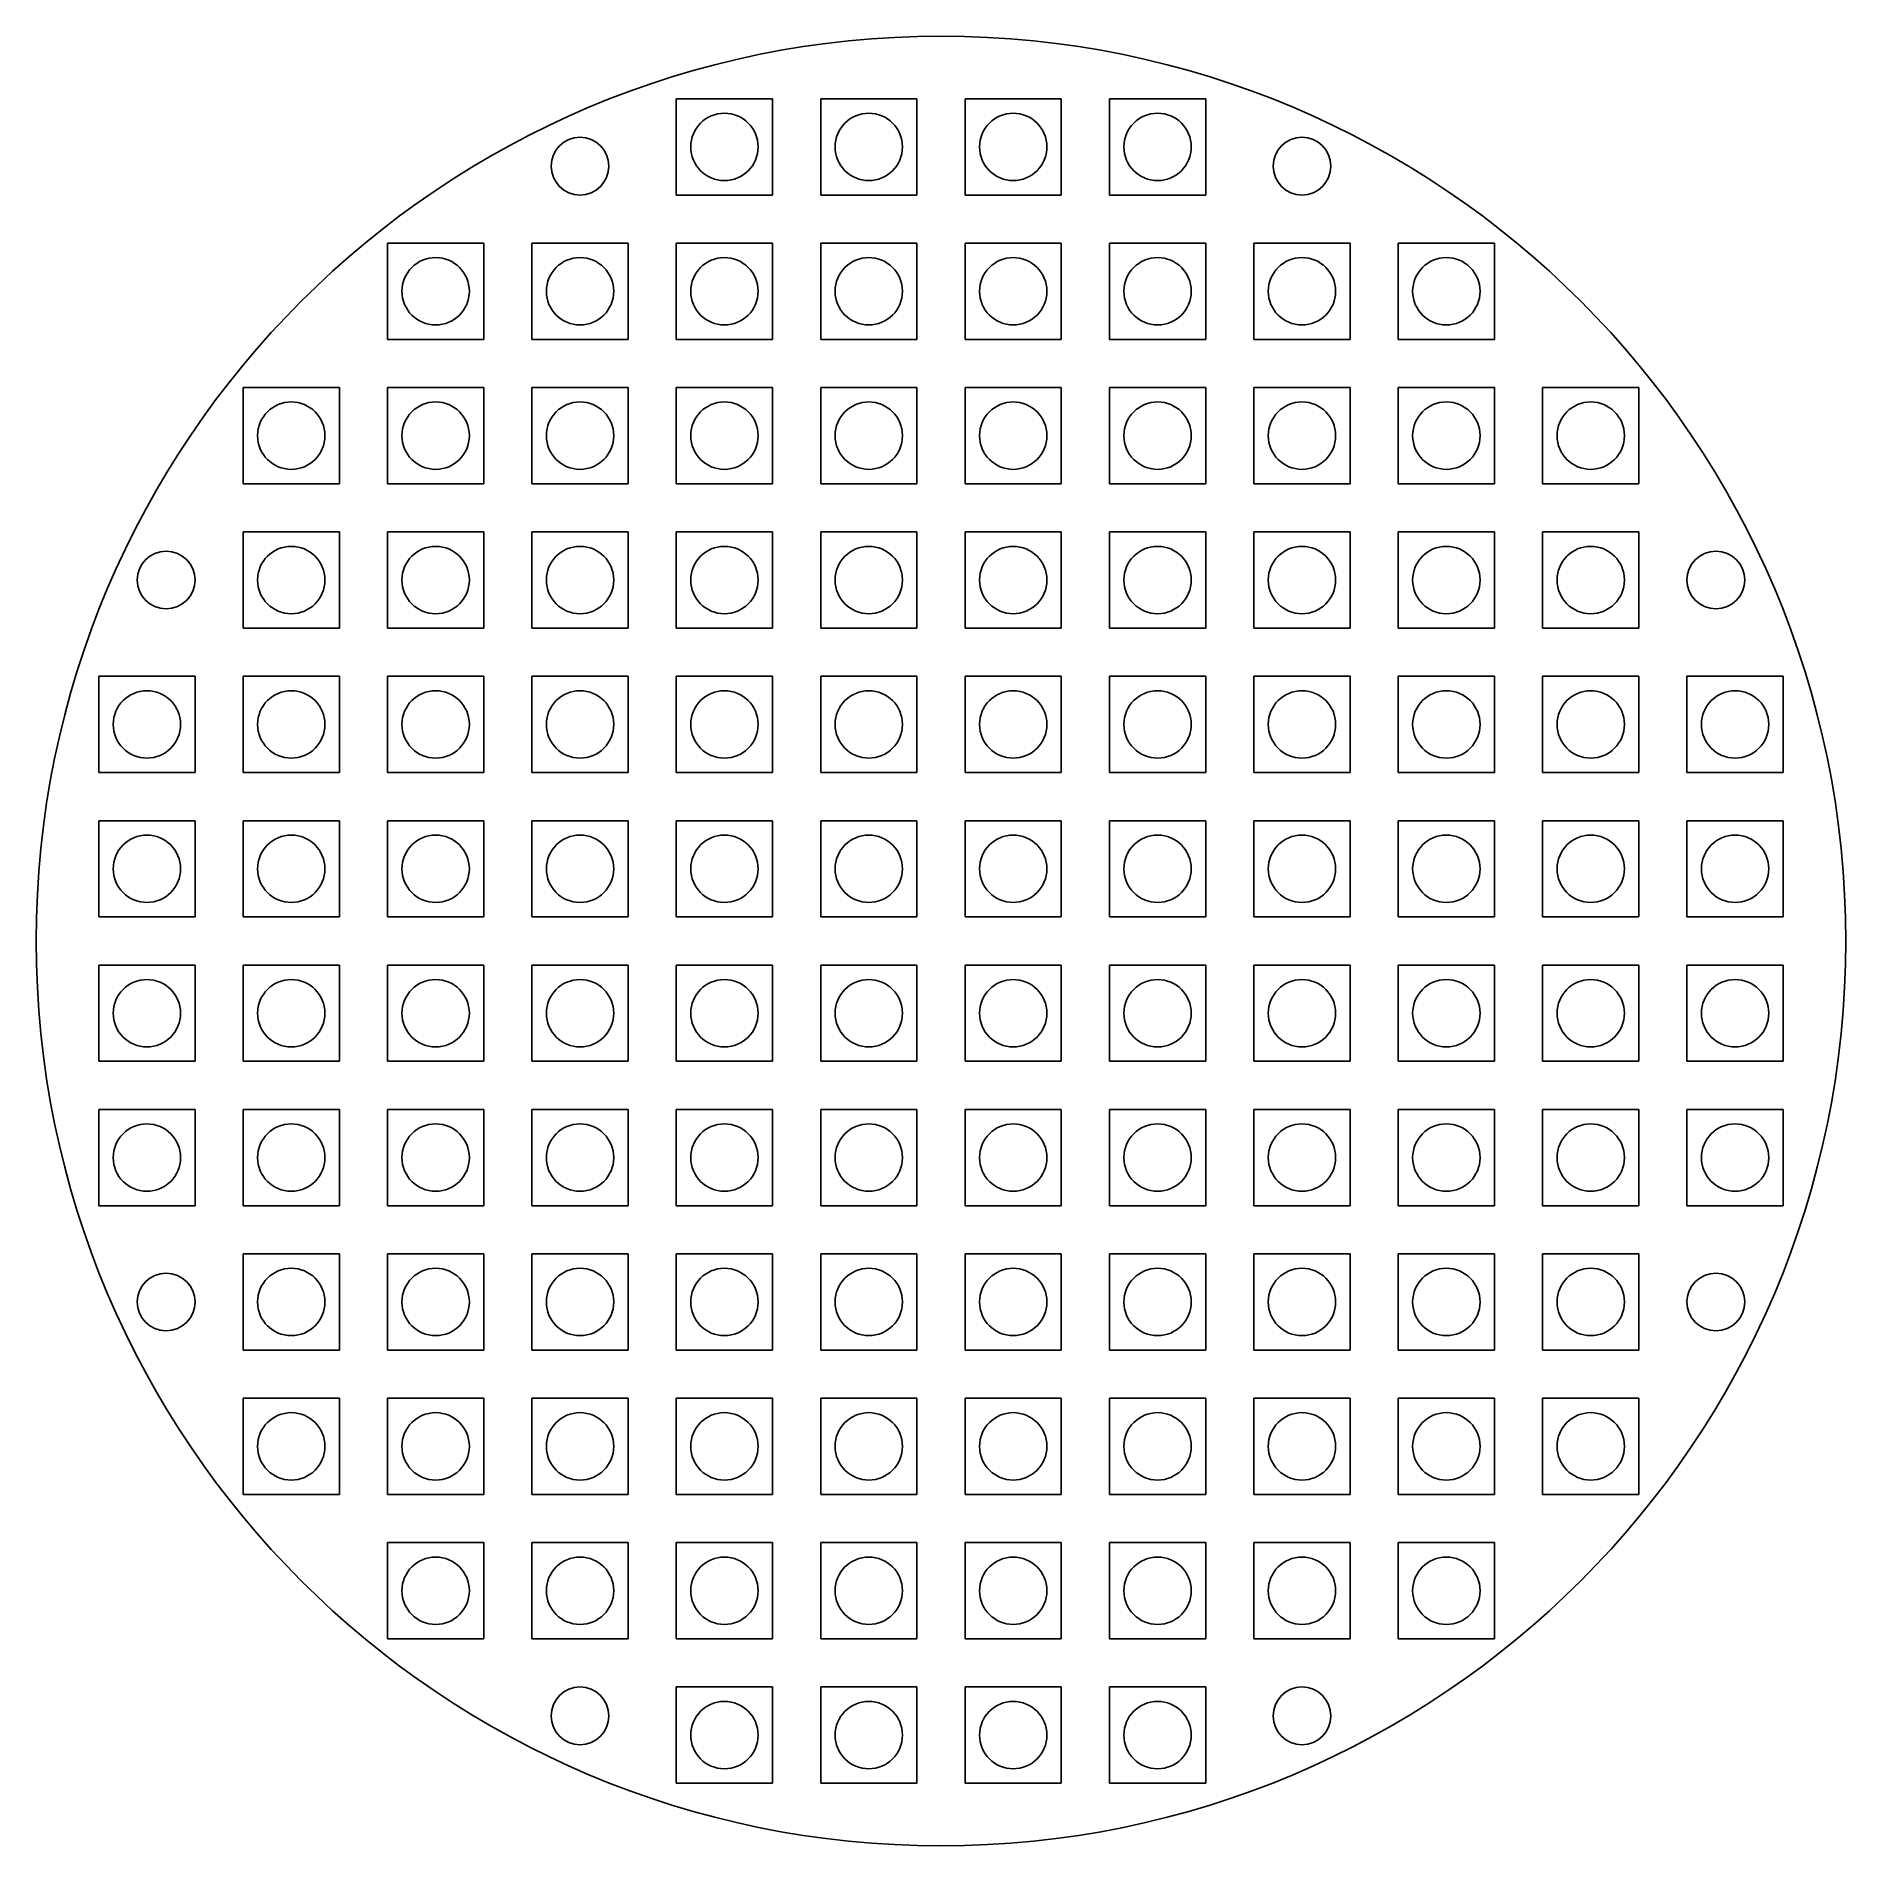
# Model space of a CAD drawing. Header units: millimetres. Extents: x -47 to 47, y -47 to 47.
import ezdxf

# ---------------------------------------------------------------- set-up
doc = ezdxf.new("R2010")
doc.units = ezdxf.units.MM

msp = doc.modelspace()

# ---------------------------------------------------------------- linework, layer by layer
at = {"color": 7, "linetype": 'Continuous', "lineweight": 25}
for p, q in [((-8.75, 43.75), (-13.75, 43.75)), ((-13.75, 43.75), (-13.75, 38.75)), ((-8.75, 38.75), (-8.75, 43.75)), ((-1.25, 43.75), (-6.25, 43.75)), ((-6.25, 43.75), (-6.25, 38.75)), ((-1.25, 38.75), (-1.25, 43.75)), ((6.25, 43.75), (1.25, 43.75)), ((1.25, 43.75), (1.25, 38.75)), ((6.25, 38.75), (6.25, 43.75)), ((13.75, 43.75), (8.75, 43.75)), ((8.75, 43.75), (8.75, 38.75)), ((13.75, 38.75), (13.75, 43.75)), ((-13.75, 38.75), (-8.75, 38.75)), ((-6.25, 38.75), (-1.25, 38.75)), ((1.25, 38.75), (6.25, 38.75)), ((8.75, 38.75), (13.75, 38.75)), ((-23.75, 36.25), (-28.75, 36.25)), ((-28.75, 36.25), (-28.75, 31.25)), ((-23.75, 31.25), (-23.75, 36.25)), ((-16.25, 36.25), (-21.25, 36.25)), ((-21.25, 36.25), (-21.25, 31.25)), ((-16.25, 31.25), (-16.25, 36.25)), ((-8.75, 36.25), (-13.75, 36.25)), ((-13.75, 36.25), (-13.75, 31.25)), ((-8.75, 31.25), (-8.75, 36.25)), ((-1.25, 36.25), (-6.25, 36.25)), ((-6.25, 36.25), (-6.25, 31.25)), ((-1.25, 31.25), (-1.25, 36.25)), ((6.25, 36.25), (1.25, 36.25)), ((1.25, 36.25), (1.25, 31.25)), ((6.25, 31.25), (6.25, 36.25)), ((13.75, 36.25), (8.75, 36.25)), ((8.75, 36.25), (8.75, 31.25)), ((13.75, 31.25), (13.75, 36.25)), ((21.25, 36.25), (16.25, 36.25)), ((16.25, 36.25), (16.25, 31.25)), ((21.25, 31.25), (21.25, 36.25)), ((28.75, 36.25), (23.75, 36.25)), ((23.75, 36.25), (23.75, 31.25)), ((28.75, 31.25), (28.75, 36.25)), ((-28.75, 31.25), (-23.75, 31.25)), ((-21.25, 31.25), (-16.25, 31.25)), ((-13.75, 31.25), (-8.75, 31.25)), ((-6.25, 31.25), (-1.25, 31.25)), ((1.25, 31.25), (6.25, 31.25)), ((8.75, 31.25), (13.75, 31.25)), ((16.25, 31.25), (21.25, 31.25)), ((23.75, 31.25), (28.75, 31.25)), ((-31.25, 28.75), (-36.25, 28.75)), ((-36.25, 28.75), (-36.25, 23.75)), ((-31.25, 23.75), (-31.25, 28.75)), ((-23.75, 28.75), (-28.75, 28.75)), ((-28.75, 28.75), (-28.75, 23.75)), ((-23.75, 23.75), (-23.75, 28.75)), ((-16.25, 28.75), (-21.25, 28.75)), ((-21.25, 28.75), (-21.25, 23.75)), ((-16.25, 23.75), (-16.25, 28.75)), ((-8.75, 28.75), (-13.75, 28.75)), ((-13.75, 28.75), (-13.75, 23.75)), ((-8.75, 23.75), (-8.75, 28.75)), ((-1.25, 28.75), (-6.25, 28.75)), ((-6.25, 28.75), (-6.25, 23.75)), ((-1.25, 23.75), (-1.25, 28.75)), ((6.25, 28.75), (1.25, 28.75)), ((1.25, 28.75), (1.25, 23.75)), ((6.25, 23.75), (6.25, 28.75)), ((13.75, 28.75), (8.75, 28.75)), ((8.75, 28.75), (8.75, 23.75)), ((13.75, 23.75), (13.75, 28.75)), ((21.25, 28.75), (16.25, 28.75)), ((16.25, 28.75), (16.25, 23.75)), ((21.25, 23.75), (21.25, 28.75)), ((28.75, 28.75), (23.75, 28.75)), ((23.75, 28.75), (23.75, 23.75)), ((28.75, 23.75), (28.75, 28.75)), ((36.25, 28.75), (31.25, 28.75)), ((31.25, 28.75), (31.25, 23.75)), ((36.25, 23.75), (36.25, 28.75)), ((-36.25, 23.75), (-31.25, 23.75)), ((-28.75, 23.75), (-23.75, 23.75)), ((-21.25, 23.75), (-16.25, 23.75)), ((-13.75, 23.75), (-8.75, 23.75)), ((-6.25, 23.75), (-1.25, 23.75)), ((1.25, 23.75), (6.25, 23.75)), ((8.75, 23.75), (13.75, 23.75)), ((16.25, 23.75), (21.25, 23.75)), ((23.75, 23.75), (28.75, 23.75)), ((31.25, 23.75), (36.25, 23.75)), ((-31.25, 21.25), (-36.25, 21.25)), ((-36.25, 21.25), (-36.25, 16.25)), ((-31.25, 16.25), (-31.25, 21.25)), ((-23.75, 21.25), (-28.75, 21.25)), ((-28.75, 21.25), (-28.75, 16.25)), ((-23.75, 16.25), (-23.75, 21.25)), ((-16.25, 21.25), (-21.25, 21.25)), ((-21.25, 21.25), (-21.25, 16.25)), ((-16.25, 16.25), (-16.25, 21.25)), ((-8.75, 21.25), (-13.75, 21.25)), ((-13.75, 21.25), (-13.75, 16.25)), ((-8.75, 16.25), (-8.75, 21.25)), ((-1.25, 21.25), (-6.25, 21.25)), ((-6.25, 21.25), (-6.25, 16.25)), ((-1.25, 16.25), (-1.25, 21.25)), ((6.25, 21.25), (1.25, 21.25)), ((1.25, 21.25), (1.25, 16.25)), ((6.25, 16.25), (6.25, 21.25)), ((13.75, 21.25), (8.75, 21.25)), ((8.75, 21.25), (8.75, 16.25)), ((13.75, 16.25), (13.75, 21.25)), ((21.25, 21.25), (16.25, 21.25)), ((16.25, 21.25), (16.25, 16.25)), ((21.25, 16.25), (21.25, 21.25)), ((28.75, 21.25), (23.75, 21.25)), ((23.75, 21.25), (23.75, 16.25)), ((28.75, 16.25), (28.75, 21.25)), ((36.25, 21.25), (31.25, 21.25)), ((31.25, 21.25), (31.25, 16.25)), ((36.25, 16.25), (36.25, 21.25)), ((-36.25, 16.25), (-31.25, 16.25)), ((-28.75, 16.25), (-23.75, 16.25)), ((-21.25, 16.25), (-16.25, 16.25)), ((-13.75, 16.25), (-8.75, 16.25)), ((-6.25, 16.25), (-1.25, 16.25)), ((1.25, 16.25), (6.25, 16.25)), ((8.75, 16.25), (13.75, 16.25)), ((16.25, 16.25), (21.25, 16.25)), ((23.75, 16.25), (28.75, 16.25)), ((31.25, 16.25), (36.25, 16.25)), ((-38.75, 13.75), (-43.75, 13.75)), ((-43.75, 13.75), (-43.75, 8.75)), ((-38.75, 8.75), (-38.75, 13.75)), ((-31.25, 13.75), (-36.25, 13.75)), ((-36.25, 13.75), (-36.25, 8.75)), ((-31.25, 8.75), (-31.25, 13.75)), ((-23.75, 13.75), (-28.75, 13.75)), ((-28.75, 13.75), (-28.75, 8.75)), ((-23.75, 8.75), (-23.75, 13.75)), ((-16.25, 13.75), (-21.25, 13.75)), ((-21.25, 13.75), (-21.25, 8.75)), ((-16.25, 8.75), (-16.25, 13.75)), ((-8.75, 13.75), (-13.75, 13.75)), ((-13.75, 13.75), (-13.75, 8.75)), ((-8.75, 8.75), (-8.75, 13.75)), ((-1.25, 13.75), (-6.25, 13.75)), ((-6.25, 13.75), (-6.25, 8.75)), ((-1.25, 8.75), (-1.25, 13.75)), ((6.25, 13.75), (1.25, 13.75)), ((1.25, 13.75), (1.25, 8.75)), ((6.25, 8.75), (6.25, 13.75)), ((13.75, 13.75), (8.75, 13.75)), ((8.75, 13.75), (8.75, 8.75)), ((13.75, 8.75), (13.75, 13.75)), ((21.25, 13.75), (16.25, 13.75)), ((16.25, 13.75), (16.25, 8.75)), ((21.25, 8.75), (21.25, 13.75)), ((28.75, 13.75), (23.75, 13.75)), ((23.75, 13.75), (23.75, 8.75)), ((28.75, 8.75), (28.75, 13.75)), ((36.25, 13.75), (31.25, 13.75)), ((31.25, 13.75), (31.25, 8.75)), ((36.25, 8.75), (36.25, 13.75)), ((43.75, 13.75), (38.75, 13.75)), ((38.75, 13.75), (38.75, 8.75)), ((43.75, 8.75), (43.75, 13.75)), ((-43.75, 8.75), (-38.75, 8.75)), ((-36.25, 8.75), (-31.25, 8.75)), ((-28.75, 8.75), (-23.75, 8.75)), ((-21.25, 8.75), (-16.25, 8.75)), ((-13.75, 8.75), (-8.75, 8.75)), ((-6.25, 8.75), (-1.25, 8.75)), ((1.25, 8.75), (6.25, 8.75)), ((8.75, 8.75), (13.75, 8.75)), ((16.25, 8.75), (21.25, 8.75)), ((23.75, 8.75), (28.75, 8.75)), ((31.25, 8.75), (36.25, 8.75)), ((38.75, 8.75), (43.75, 8.75)), ((-38.75, 6.25), (-43.75, 6.25)), ((-43.75, 6.25), (-43.75, 1.25)), ((-38.75, 1.25), (-38.75, 6.25)), ((-31.25, 6.25), (-36.25, 6.25)), ((-36.25, 6.25), (-36.25, 1.25)), ((-31.25, 1.25), (-31.25, 6.25)), ((-23.75, 6.25), (-28.75, 6.25)), ((-28.75, 6.25), (-28.75, 1.25)), ((-23.75, 1.25), (-23.75, 6.25)), ((-16.25, 6.25), (-21.25, 6.25)), ((-21.25, 6.25), (-21.25, 1.25)), ((-16.25, 1.25), (-16.25, 6.25)), ((-8.75, 6.25), (-13.75, 6.25)), ((-13.75, 6.25), (-13.75, 1.25)), ((-8.75, 1.25), (-8.75, 6.25)), ((-1.25, 6.25), (-6.25, 6.25)), ((-6.25, 6.25), (-6.25, 1.25)), ((-1.25, 1.25), (-1.25, 6.25)), ((6.25, 6.25), (1.25, 6.25)), ((1.25, 6.25), (1.25, 1.25)), ((6.25, 1.25), (6.25, 6.25)), ((13.75, 6.25), (8.75, 6.25)), ((8.75, 6.25), (8.75, 1.25)), ((13.75, 1.25), (13.75, 6.25)), ((21.25, 6.25), (16.25, 6.25)), ((16.25, 6.25), (16.25, 1.25)), ((21.25, 1.25), (21.25, 6.25)), ((28.75, 6.25), (23.75, 6.25)), ((23.75, 6.25), (23.75, 1.25)), ((28.75, 1.25), (28.75, 6.25)), ((36.25, 6.25), (31.25, 6.25)), ((31.25, 6.25), (31.25, 1.25)), ((36.25, 1.25), (36.25, 6.25)), ((43.75, 6.25), (38.75, 6.25)), ((38.75, 6.25), (38.75, 1.25)), ((43.75, 1.25), (43.75, 6.25)), ((-43.75, 1.25), (-38.75, 1.25)), ((-36.25, 1.25), (-31.25, 1.25)), ((-28.75, 1.25), (-23.75, 1.25)), ((-21.25, 1.25), (-16.25, 1.25)), ((-13.75, 1.25), (-8.75, 1.25)), ((-6.25, 1.25), (-1.25, 1.25)), ((1.25, 1.25), (6.25, 1.25)), ((8.75, 1.25), (13.75, 1.25)), ((16.25, 1.25), (21.25, 1.25)), ((23.75, 1.25), (28.75, 1.25)), ((31.25, 1.25), (36.25, 1.25)), ((38.75, 1.25), (43.75, 1.25)), ((-43.75, -1.25), (-43.75, -6.25)), ((-38.75, -1.25), (-43.75, -1.25)), ((-38.75, -6.25), (-38.75, -1.25)), ((-36.25, -1.25), (-36.25, -6.25)), ((-31.25, -1.25), (-36.25, -1.25)), ((-31.25, -6.25), (-31.25, -1.25)), ((-28.75, -1.25), (-28.75, -6.25)), ((-23.75, -1.25), (-28.75, -1.25)), ((-23.75, -6.25), (-23.75, -1.25)), ((-21.25, -1.25), (-21.25, -6.25)), ((-16.25, -1.25), (-21.25, -1.25)), ((-16.25, -6.25), (-16.25, -1.25)), ((-13.75, -1.25), (-13.75, -6.25)), ((-8.75, -1.25), (-13.75, -1.25)), ((-8.75, -6.25), (-8.75, -1.25)), ((-6.25, -1.25), (-6.25, -6.25)), ((-1.25, -1.25), (-6.25, -1.25)), ((-1.25, -6.25), (-1.25, -1.25)), ((1.25, -1.25), (1.25, -6.25)), ((6.25, -1.25), (1.25, -1.25)), ((6.25, -6.25), (6.25, -1.25)), ((8.75, -1.25), (8.75, -6.25)), ((13.75, -1.25), (8.75, -1.25)), ((13.75, -6.25), (13.75, -1.25)), ((16.25, -1.25), (16.25, -6.25)), ((21.25, -1.25), (16.25, -1.25)), ((21.25, -6.25), (21.25, -1.25)), ((23.75, -1.25), (23.75, -6.25)), ((28.75, -1.25), (23.75, -1.25)), ((28.75, -6.25), (28.75, -1.25)), ((31.25, -1.25), (31.25, -6.25)), ((36.25, -1.25), (31.25, -1.25)), ((36.25, -6.25), (36.25, -1.25)), ((38.75, -1.25), (38.75, -6.25)), ((43.75, -1.25), (38.75, -1.25)), ((43.75, -6.25), (43.75, -1.25)), ((-43.75, -6.25), (-38.75, -6.25)), ((-36.25, -6.25), (-31.25, -6.25)), ((-28.75, -6.25), (-23.75, -6.25)), ((-21.25, -6.25), (-16.25, -6.25)), ((-13.75, -6.25), (-8.75, -6.25)), ((-6.25, -6.25), (-1.25, -6.25)), ((1.25, -6.25), (6.25, -6.25)), ((8.75, -6.25), (13.75, -6.25)), ((16.25, -6.25), (21.25, -6.25)), ((23.75, -6.25), (28.75, -6.25)), ((31.25, -6.25), (36.25, -6.25)), ((38.75, -6.25), (43.75, -6.25)), ((-43.75, -8.75), (-43.75, -13.75)), ((-38.75, -8.75), (-43.75, -8.75)), ((-38.75, -13.75), (-38.75, -8.75)), ((-36.25, -8.75), (-36.25, -13.75)), ((-31.25, -8.75), (-36.25, -8.75)), ((-31.25, -13.75), (-31.25, -8.75)), ((-28.75, -8.75), (-28.75, -13.75)), ((-23.75, -8.75), (-28.75, -8.75)), ((-23.75, -13.75), (-23.75, -8.75)), ((-21.25, -8.75), (-21.25, -13.75)), ((-16.25, -8.75), (-21.25, -8.75)), ((-16.25, -13.75), (-16.25, -8.75)), ((-13.75, -8.75), (-13.75, -13.75)), ((-8.75, -8.75), (-13.75, -8.75)), ((-8.75, -13.75), (-8.75, -8.75)), ((-6.25, -8.75), (-6.25, -13.75)), ((-1.25, -8.75), (-6.25, -8.75)), ((-1.25, -13.75), (-1.25, -8.75)), ((1.25, -8.75), (1.25, -13.75)), ((6.25, -8.75), (1.25, -8.75)), ((6.25, -13.75), (6.25, -8.75)), ((8.75, -8.75), (8.75, -13.75)), ((13.75, -8.75), (8.75, -8.75)), ((13.75, -13.75), (13.75, -8.75)), ((16.25, -8.75), (16.25, -13.75)), ((21.25, -8.75), (16.25, -8.75)), ((21.25, -13.75), (21.25, -8.75)), ((23.75, -8.75), (23.75, -13.75)), ((28.75, -8.75), (23.75, -8.75)), ((28.75, -13.75), (28.75, -8.75)), ((31.25, -8.75), (31.25, -13.75)), ((36.25, -8.75), (31.25, -8.75)), ((36.25, -13.75), (36.25, -8.75)), ((38.75, -8.75), (38.75, -13.75)), ((43.75, -8.75), (38.75, -8.75)), ((43.75, -13.75), (43.75, -8.75)), ((-43.75, -13.75), (-38.75, -13.75)), ((-36.25, -13.75), (-31.25, -13.75)), ((-28.75, -13.75), (-23.75, -13.75)), ((-21.25, -13.75), (-16.25, -13.75)), ((-13.75, -13.75), (-8.75, -13.75)), ((-6.25, -13.75), (-1.25, -13.75)), ((1.25, -13.75), (6.25, -13.75)), ((8.75, -13.75), (13.75, -13.75)), ((16.25, -13.75), (21.25, -13.75)), ((23.75, -13.75), (28.75, -13.75)), ((31.25, -13.75), (36.25, -13.75)), ((38.75, -13.75), (43.75, -13.75)), ((-36.25, -16.25), (-36.25, -21.25)), ((-31.25, -16.25), (-36.25, -16.25)), ((-31.25, -21.25), (-31.25, -16.25)), ((-28.75, -16.25), (-28.75, -21.25)), ((-23.75, -16.25), (-28.75, -16.25)), ((-23.75, -21.25), (-23.75, -16.25)), ((-21.25, -16.25), (-21.25, -21.25)), ((-16.25, -16.25), (-21.25, -16.25)), ((-16.25, -21.25), (-16.25, -16.25)), ((-13.75, -16.25), (-13.75, -21.25)), ((-8.75, -16.25), (-13.75, -16.25)), ((-8.75, -21.25), (-8.75, -16.25)), ((-6.25, -16.25), (-6.25, -21.25)), ((-1.25, -16.25), (-6.25, -16.25)), ((-1.25, -21.25), (-1.25, -16.25)), ((1.25, -16.25), (1.25, -21.25)), ((6.25, -16.25), (1.25, -16.25)), ((6.25, -21.25), (6.25, -16.25)), ((8.75, -16.25), (8.75, -21.25)), ((13.75, -16.25), (8.75, -16.25)), ((13.75, -21.25), (13.75, -16.25)), ((16.25, -16.25), (16.25, -21.25)), ((21.25, -16.25), (16.25, -16.25)), ((21.25, -21.25), (21.25, -16.25)), ((23.75, -16.25), (23.75, -21.25)), ((28.75, -16.25), (23.75, -16.25)), ((28.75, -21.25), (28.75, -16.25)), ((31.25, -16.25), (31.25, -21.25)), ((36.25, -16.25), (31.25, -16.25)), ((36.25, -21.25), (36.25, -16.25)), ((-36.25, -21.25), (-31.25, -21.25)), ((-28.75, -21.25), (-23.75, -21.25)), ((-21.25, -21.25), (-16.25, -21.25)), ((-13.75, -21.25), (-8.75, -21.25)), ((-6.25, -21.25), (-1.25, -21.25)), ((1.25, -21.25), (6.25, -21.25)), ((8.75, -21.25), (13.75, -21.25)), ((16.25, -21.25), (21.25, -21.25)), ((23.75, -21.25), (28.75, -21.25)), ((31.25, -21.25), (36.25, -21.25)), ((-36.25, -23.75), (-36.25, -28.75)), ((-31.25, -23.75), (-36.25, -23.75)), ((-31.25, -28.75), (-31.25, -23.75)), ((-28.75, -23.75), (-28.75, -28.75)), ((-23.75, -23.75), (-28.75, -23.75)), ((-23.75, -28.75), (-23.75, -23.75)), ((-21.25, -23.75), (-21.25, -28.75)), ((-16.25, -23.75), (-21.25, -23.75)), ((-16.25, -28.75), (-16.25, -23.75)), ((-13.75, -23.75), (-13.75, -28.75)), ((-8.75, -23.75), (-13.75, -23.75)), ((-8.75, -28.75), (-8.75, -23.75)), ((-6.25, -23.75), (-6.25, -28.75)), ((-1.25, -23.75), (-6.25, -23.75)), ((-1.25, -28.75), (-1.25, -23.75)), ((1.25, -23.75), (1.25, -28.75)), ((6.25, -23.75), (1.25, -23.75)), ((6.25, -28.75), (6.25, -23.75)), ((8.75, -23.75), (8.75, -28.75)), ((13.75, -23.75), (8.75, -23.75)), ((13.75, -28.75), (13.75, -23.75)), ((16.25, -23.75), (16.25, -28.75)), ((21.25, -23.75), (16.25, -23.75)), ((21.25, -28.75), (21.25, -23.75)), ((23.75, -23.75), (23.75, -28.75)), ((28.75, -23.75), (23.75, -23.75)), ((28.75, -28.75), (28.75, -23.75)), ((31.25, -23.75), (31.25, -28.75)), ((36.25, -23.75), (31.25, -23.75)), ((36.25, -28.75), (36.25, -23.75)), ((-36.25, -28.75), (-31.25, -28.75)), ((-28.75, -28.75), (-23.75, -28.75)), ((-21.25, -28.75), (-16.25, -28.75)), ((-13.75, -28.75), (-8.75, -28.75)), ((-6.25, -28.75), (-1.25, -28.75)), ((1.25, -28.75), (6.25, -28.75)), ((8.75, -28.75), (13.75, -28.75)), ((16.25, -28.75), (21.25, -28.75)), ((23.75, -28.75), (28.75, -28.75)), ((31.25, -28.75), (36.25, -28.75)), ((-28.75, -31.25), (-28.75, -36.25)), ((-23.75, -31.25), (-28.75, -31.25)), ((-23.75, -36.25), (-23.75, -31.25)), ((-21.25, -31.25), (-21.25, -36.25)), ((-16.25, -31.25), (-21.25, -31.25)), ((-16.25, -36.25), (-16.25, -31.25)), ((-13.75, -31.25), (-13.75, -36.25)), ((-8.75, -31.25), (-13.75, -31.25)), ((-8.75, -36.25), (-8.75, -31.25)), ((-6.25, -31.25), (-6.25, -36.25)), ((-1.25, -31.25), (-6.25, -31.25)), ((-1.25, -36.25), (-1.25, -31.25)), ((1.25, -31.25), (1.25, -36.25)), ((6.25, -31.25), (1.25, -31.25)), ((6.25, -36.25), (6.25, -31.25)), ((8.75, -31.25), (8.75, -36.25)), ((13.75, -31.25), (8.75, -31.25)), ((13.75, -36.25), (13.75, -31.25)), ((16.25, -31.25), (16.25, -36.25)), ((21.25, -31.25), (16.25, -31.25)), ((21.25, -36.25), (21.25, -31.25)), ((23.75, -31.25), (23.75, -36.25)), ((28.75, -31.25), (23.75, -31.25)), ((28.75, -36.25), (28.75, -31.25)), ((-28.75, -36.25), (-23.75, -36.25)), ((-21.25, -36.25), (-16.25, -36.25)), ((-13.75, -36.25), (-8.75, -36.25)), ((-6.25, -36.25), (-1.25, -36.25)), ((1.25, -36.25), (6.25, -36.25)), ((8.75, -36.25), (13.75, -36.25)), ((16.25, -36.25), (21.25, -36.25)), ((23.75, -36.25), (28.75, -36.25)), ((-13.75, -38.75), (-13.75, -43.75)), ((-8.75, -38.75), (-13.75, -38.75)), ((-8.75, -43.75), (-8.75, -38.75)), ((-6.25, -38.75), (-6.25, -43.75)), ((-1.25, -38.75), (-6.25, -38.75)), ((-1.25, -43.75), (-1.25, -38.75)), ((1.25, -38.75), (1.25, -43.75)), ((6.25, -38.75), (1.25, -38.75)), ((6.25, -43.75), (6.25, -38.75)), ((8.75, -38.75), (8.75, -43.75)), ((13.75, -38.75), (8.75, -38.75)), ((13.75, -43.75), (13.75, -38.75)), ((-13.75, -43.75), (-8.75, -43.75)), ((-6.25, -43.75), (-1.25, -43.75)), ((1.25, -43.75), (6.25, -43.75)), ((8.75, -43.75), (13.75, -43.75))]:
    msp.add_line(p, q, dxfattribs=at)
for centre, radius in [((0, 0), 47), ((-11.25, 41.25), 1.75), ((-3.75, 41.25), 1.75), ((3.75, 41.25), 1.75), ((11.25, 41.25), 1.75), ((-18.75, 40.25), 1.5), ((18.75, 40.25), 1.5), ((-26.25, 33.75), 1.75), ((-18.75, 33.75), 1.75), ((-11.25, 33.75), 1.75), ((-3.75, 33.75), 1.75), ((3.75, 33.75), 1.75), ((11.25, 33.75), 1.75), ((18.75, 33.75), 1.75), ((26.25, 33.75), 1.75), ((-33.75, 26.25), 1.75), ((-26.25, 26.25), 1.75), ((-18.75, 26.25), 1.75), ((-11.25, 26.25), 1.75), ((-3.75, 26.25), 1.75), ((3.75, 26.25), 1.75), ((11.25, 26.25), 1.75), ((18.75, 26.25), 1.75), ((26.25, 26.25), 1.75), ((33.75, 26.25), 1.75), ((-40.25, 18.75), 1.5), ((-33.75, 18.75), 1.75), ((-26.25, 18.75), 1.75), ((-18.75, 18.75), 1.75), ((-11.25, 18.75), 1.75), ((-3.75, 18.75), 1.75), ((3.75, 18.75), 1.75), ((11.25, 18.75), 1.75), ((18.75, 18.75), 1.75), ((26.25, 18.75), 1.75), ((33.75, 18.75), 1.75), ((40.25, 18.75), 1.5), ((-41.25, 11.25), 1.75), ((-33.75, 11.25), 1.75), ((-26.25, 11.25), 1.75), ((-18.75, 11.25), 1.75), ((-11.25, 11.25), 1.75), ((-3.75, 11.25), 1.75), ((3.75, 11.25), 1.75), ((11.25, 11.25), 1.75), ((18.75, 11.25), 1.75), ((26.25, 11.25), 1.75), ((33.75, 11.25), 1.75), ((41.25, 11.25), 1.75), ((-41.25, 3.75), 1.75), ((-33.75, 3.75), 1.75), ((-26.25, 3.75), 1.75), ((-18.75, 3.75), 1.75), ((-11.25, 3.75), 1.75), ((-3.75, 3.75), 1.75), ((3.75, 3.75), 1.75), ((11.25, 3.75), 1.75), ((18.75, 3.75), 1.75), ((26.25, 3.75), 1.75), ((33.75, 3.75), 1.75), ((41.25, 3.75), 1.75), ((-41.25, -3.75), 1.75), ((-33.75, -3.75), 1.75), ((-26.25, -3.75), 1.75), ((-18.75, -3.75), 1.75), ((-11.25, -3.75), 1.75), ((-3.75, -3.75), 1.75), ((3.75, -3.75), 1.75), ((11.25, -3.75), 1.75), ((18.75, -3.75), 1.75), ((26.25, -3.75), 1.75), ((33.75, -3.75), 1.75), ((41.25, -3.75), 1.75), ((-41.25, -11.25), 1.75), ((-33.75, -11.25), 1.75), ((-26.25, -11.25), 1.75), ((-18.75, -11.25), 1.75), ((-11.25, -11.25), 1.75), ((-3.75, -11.25), 1.75), ((3.75, -11.25), 1.75), ((11.25, -11.25), 1.75), ((18.75, -11.25), 1.75), ((26.25, -11.25), 1.75), ((33.75, -11.25), 1.75), ((41.25, -11.25), 1.75), ((-40.25, -18.75), 1.5), ((-33.75, -18.75), 1.75), ((-26.25, -18.75), 1.75), ((-18.75, -18.75), 1.75), ((-11.25, -18.75), 1.75), ((-3.75, -18.75), 1.75), ((3.75, -18.75), 1.75), ((11.25, -18.75), 1.75), ((18.75, -18.75), 1.75), ((26.25, -18.75), 1.75), ((33.75, -18.75), 1.75), ((40.25, -18.75), 1.5), ((-33.75, -26.25), 1.75), ((-26.25, -26.25), 1.75), ((-18.75, -26.25), 1.75), ((-11.25, -26.25), 1.75), ((-3.75, -26.25), 1.75), ((3.75, -26.25), 1.75), ((11.25, -26.25), 1.75), ((18.75, -26.25), 1.75), ((26.25, -26.25), 1.75), ((33.75, -26.25), 1.75), ((-26.25, -33.75), 1.75), ((-18.75, -33.75), 1.75), ((-11.25, -33.75), 1.75), ((-3.75, -33.75), 1.75), ((3.75, -33.75), 1.75), ((11.25, -33.75), 1.75), ((18.75, -33.75), 1.75), ((26.25, -33.75), 1.75), ((-18.75, -40.25), 1.5), ((18.75, -40.25), 1.5), ((-11.25, -41.25), 1.75), ((-3.75, -41.25), 1.75), ((3.75, -41.25), 1.75), ((11.25, -41.25), 1.75)]:
    msp.add_circle(centre, radius, dxfattribs=at)

doc.saveas('drawing.dxf')
